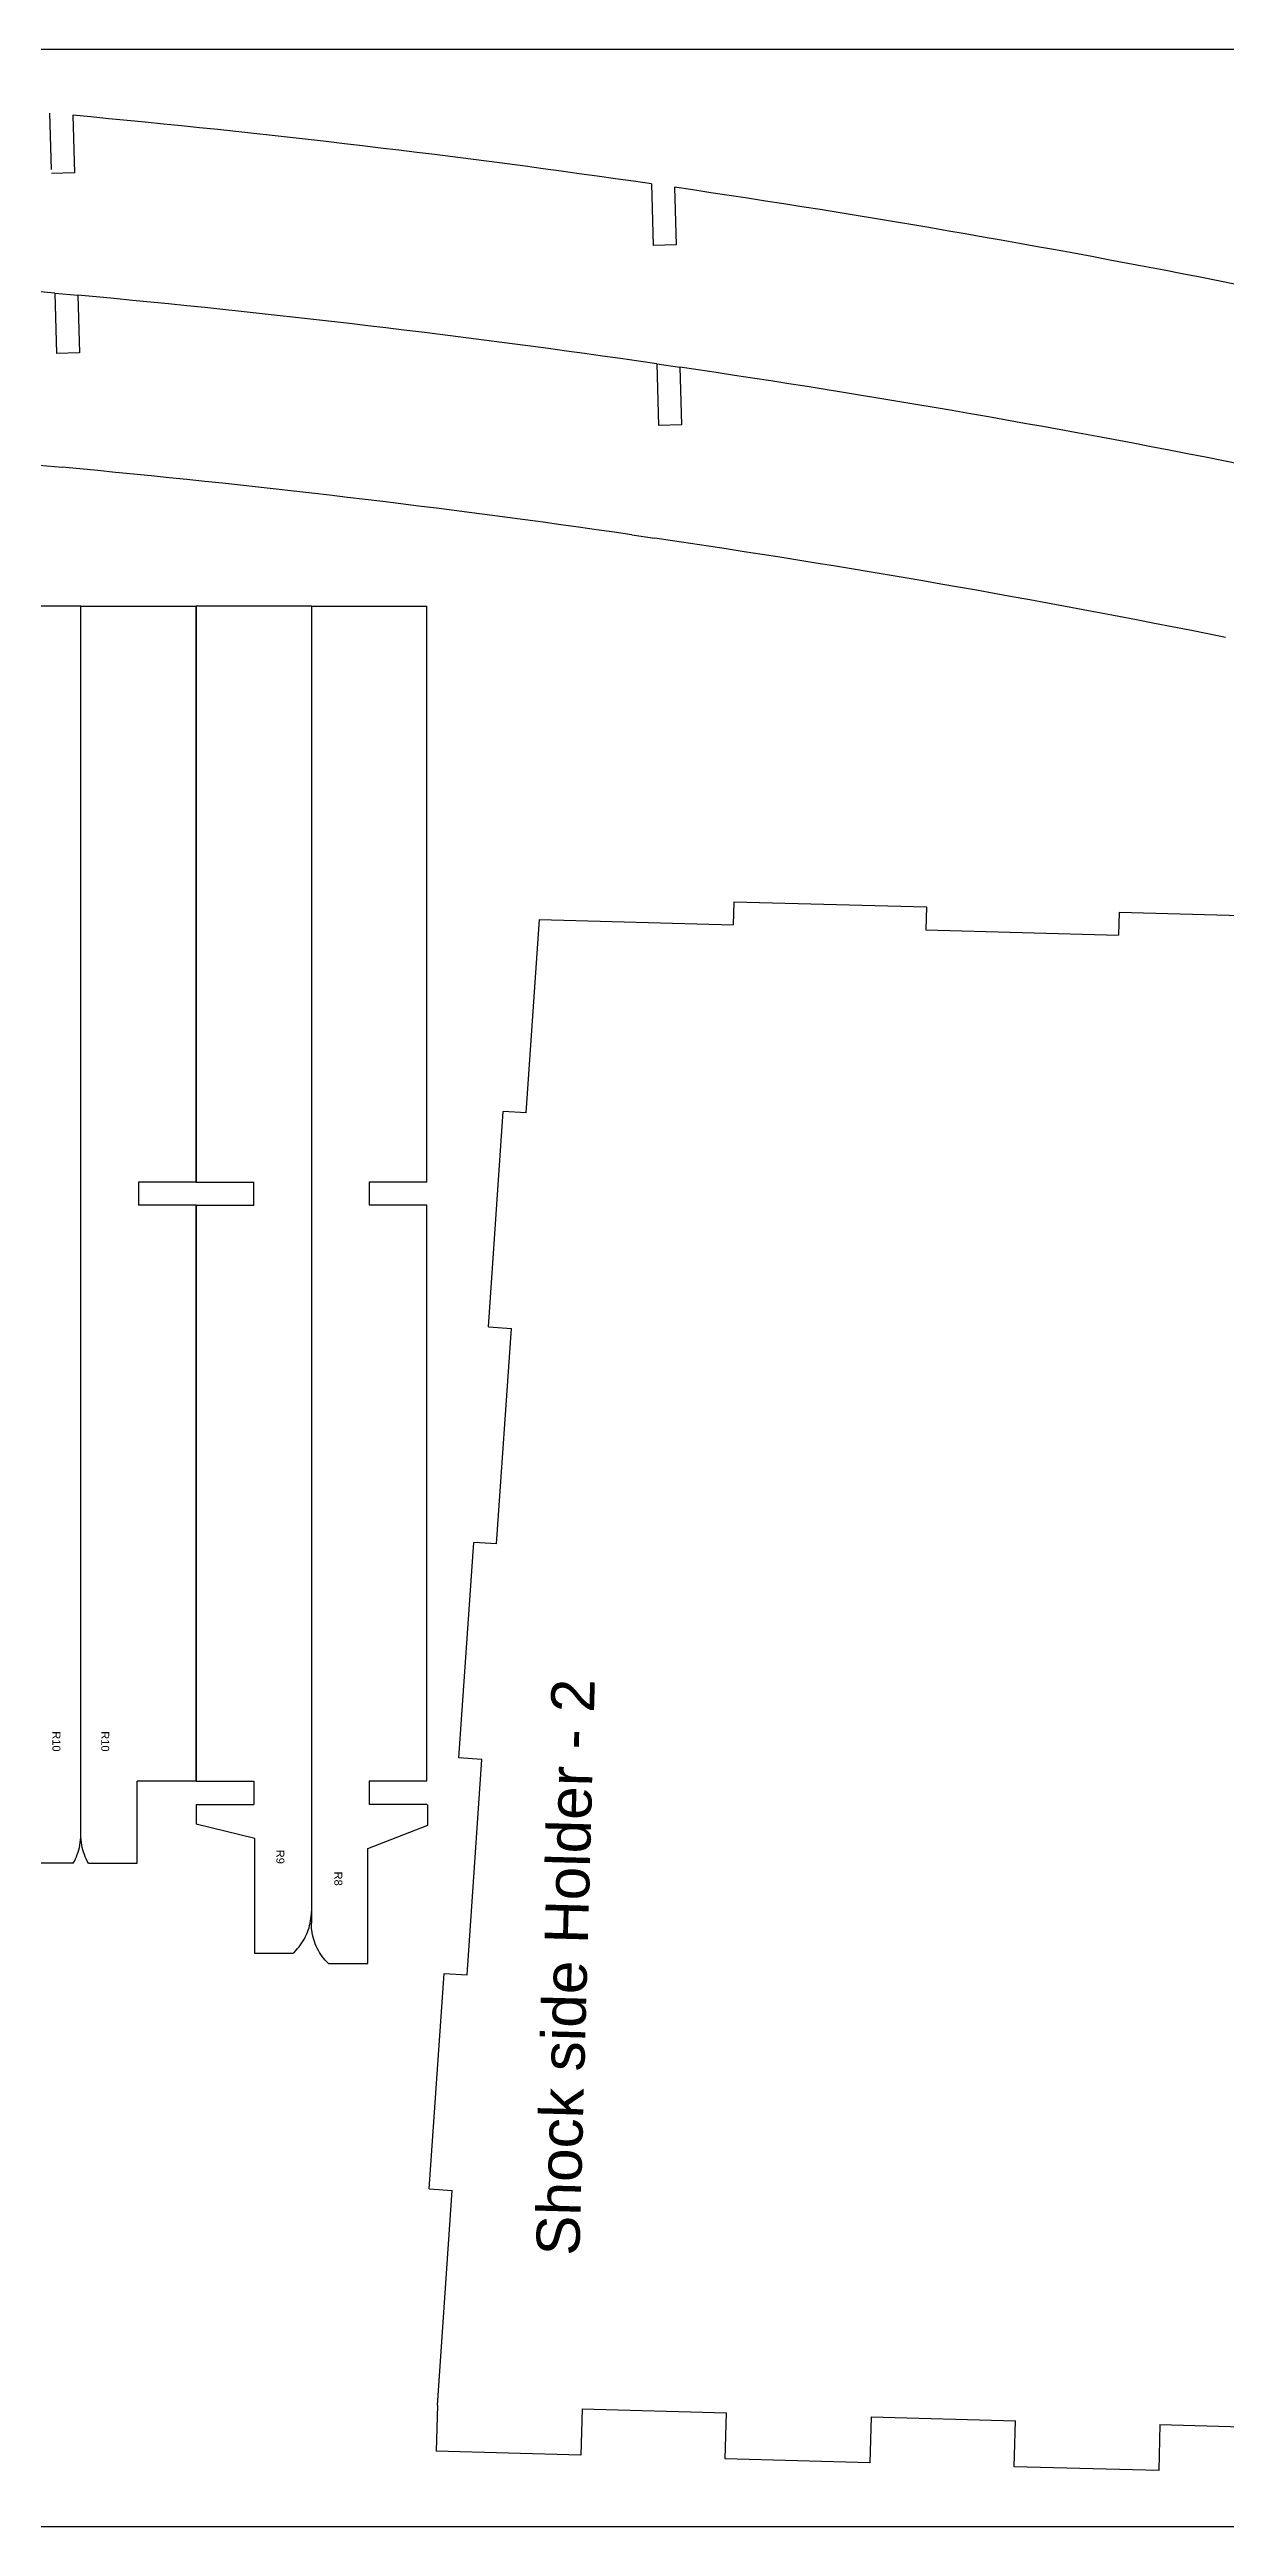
# Model space of a CAD drawing. Header units: millimetres. Extents: x -591 to -200, y 182 to 518.
# Drawn here: x -521.85 to -501.45, y 269.88 to 312.88 of the extents above; entities that cross this region are included whole.
import ezdxf

# ---------------------------------------------------------------- set-up
doc = ezdxf.new("R2010")
doc.units = ezdxf.units.MM
doc.header["$MEASUREMENT"] = 0
doc.layers.add('pic', color=7, linetype='Continuous')
doc.styles.get("Standard").update_dxf_attribs({"font": 'arial.ttf'})

msp = doc.modelspace()

# ---------------------------------------------------------------- linework, layer by layer
at = {"color": 7, "linetype": 'Continuous', "lineweight": 25}
for p, q in [((-521.8459, 311.7749), (-521.8169, 310.7955)), ((-511.405, 310.5477), (-511.3733, 309.4776)), ((-521.755, 308.6514), (-521.7239, 307.6034)), ((-511.3141, 307.4242), (-511.2824, 306.3541)), ((-521.3036, 303.2159), (-523.3036, 303.2159)), ((-521.3036, 303.2159), (-519.3036, 303.2159)), ((-519.3036, 303.2159), (-519.3036, 293.2159)), ((-517.3036, 303.2159), (-519.3036, 303.2159)), ((-519.3036, 293.2159), (-519.3036, 303.2159)), ((-517.3036, 303.2159), (-515.3036, 303.2159)), ((-515.3036, 293.2159), (-515.3036, 303.2159)), ((-509.9777, 298.0856), (-509.9885, 297.6858)), ((-509.9777, 298.0856), (-506.6355, 297.9952)), ((-506.6355, 297.9952), (-506.6463, 297.5954)), ((-513.5769, 294.4183), (-513.3466, 297.7766)), ((-513.3466, 297.7766), (-509.9885, 297.6858)), ((-506.6463, 297.5954), (-503.3041, 297.505)), ((-503.2933, 297.9048), (-503.3041, 297.505)), ((-503.2933, 297.9048), (-499.9511, 297.8144)), ((-514.2323, 290.7044), (-513.9758, 294.4456)), ((-513.5769, 294.4183), (-513.9758, 294.4456)), ((-519.3036, 292.8159), (-519.3036, 282.8159)), ((-519.3036, 282.8159), (-519.3036, 292.8159)), ((-515.3036, 282.8159), (-515.3036, 292.8159)), ((-514.2323, 290.7044), (-513.8334, 290.6771)), ((-514.0899, 286.9359), (-513.8334, 290.6771)), ((-514.7454, 283.222), (-514.4888, 286.9632)), ((-514.0899, 286.9359), (-514.4888, 286.9632)), ((-514.3465, 283.1946), (-514.7454, 283.222)), ((-514.603, 279.4534), (-514.3465, 283.1946)), ((-519.3036, 282.4159), (-519.3036, 282.0731)), ((-521.4355, 281.3947), (-522.2836, 281.3947)), ((-521.1716, 281.3947), (-520.3236, 281.3947)), ((-517.6291, 279.8245), (-518.2836, 279.8245)), ((-517.0091, 279.6514), (-516.3236, 279.6514)), ((-515.2584, 275.7396), (-515.0019, 279.4808)), ((-515.0019, 279.4808), (-514.603, 279.4534)), ((-515.2584, 275.7396), (-514.8595, 275.7122)), ((-515.1149, 271.9875), (-514.8595, 275.7122)), ((-515.1149, 271.9875), (-515.1366, 271.1878)), ((-512.6085, 271.9197), (-512.6302, 271.12)), ((-512.6085, 271.9197), (-510.1022, 271.8519)), ((-510.1238, 271.0522), (-510.1022, 271.8519)), ((-507.5958, 271.7841), (-507.6174, 270.9844)), ((-507.5958, 271.7841), (-505.0894, 271.7163)), ((-505.1111, 270.9166), (-505.0894, 271.7163)), ((-502.5831, 271.6485), (-502.6047, 270.8488)), ((-502.5831, 271.6485), (-500.0767, 271.5807)), ((-512.6302, 271.12), (-515.1366, 271.1878)), ((-507.6174, 270.9844), (-510.1238, 271.0522)), ((-502.6047, 270.8488), (-505.1111, 270.9166))]:
    msp.add_line(p, q, dxfattribs=at)
for p, q in [((-521.4447, 311.7383), (-521.4151, 310.7387)), ((-521.4151, 310.7387), (-521.8149, 310.7269)), ((-511.0031, 310.489), (-510.9735, 309.4894)), ((-510.9735, 309.4894), (-511.3733, 309.4776)), ((-521.755, 308.6514), (-521.3537, 308.6148)), ((-521.3537, 308.6148), (-521.3241, 307.6152)), ((-521.3241, 307.6152), (-521.7239, 307.6034)), ((-511.3141, 307.4242), (-510.9122, 307.3655)), ((-510.9122, 307.3655), (-510.8826, 306.3659)), ((-510.8826, 306.3659), (-511.2824, 306.3541)), ((-522.0247, 305.6636), (-521.6296, 305.6275)), ((-511.7445, 304.4552), (-511.3488, 304.3974)), ((-521.3036, 281.8896), (-521.3036, 303.2159)), ((-521.3036, 281.8896), (-521.3036, 303.2159)), ((-517.3036, 303.2159), (-517.3036, 280.3519)), ((-517.3036, 303.2159), (-517.3036, 280.5546)), ((-519.3036, 293.2159), (-520.3036, 293.2159)), ((-520.3036, 293.2159), (-520.3036, 292.8159)), ((-519.3036, 293.2159), (-518.3036, 293.2159)), ((-518.3036, 292.8159), (-518.3036, 293.2159)), ((-515.3036, 293.2159), (-516.3036, 293.2159)), ((-516.3036, 293.2159), (-516.3036, 292.8159)), ((-519.3036, 292.8159), (-520.3036, 292.8159)), ((-519.3036, 292.8159), (-518.3036, 292.8159)), ((-515.3036, 292.8159), (-516.3036, 292.8159)), ((-519.3036, 282.8159), (-520.3236, 282.8159)), ((-520.3236, 281.3947), (-520.3236, 282.8159)), ((-519.3036, 282.8159), (-518.3036, 282.8159)), ((-518.3036, 282.8159), (-518.3036, 282.4159)), ((-515.3036, 282.8159), (-516.3036, 282.8159)), ((-516.3036, 282.8159), (-516.3036, 282.4159)), ((-519.3036, 282.4159), (-518.3036, 282.4159)), ((-515.3036, 282.4159), (-516.3036, 282.4159)), ((-515.2827, 282.0529), (-515.2827, 282.4159)), ((-518.2836, 281.8245), (-519.3036, 282.0731)), ((-518.2836, 279.8245), (-518.2836, 281.8245)), ((-516.3236, 281.6514), (-515.2827, 282.0529)), ((-516.3236, 279.6514), (-516.3236, 281.6514))]:
    msp.add_line(p, q)
for centre, radius, start, end in [((-539.3743, 117.623), 194.9415, 81.751007, 84.722793), ((-539.3743, 117.623), 194.9415, 78.631255, 81.631627), ((-539.2834, 114.4995), 194.9415, 84.84122, 87.793671), ((-539.2834, 114.4995), 194.9415, 81.751007, 84.722793), ((-539.2834, 114.4995), 194.9415, 78.631255, 81.631627), ((-539.2834, 114.4995), 191.9415, 81.751007, 84.722793), ((-539.2834, 114.4995), 191.9415, 78.631255, 81.631627)]:
    msp.add_arc(centre, radius, start, end, dxfattribs=at)
for points, knots in [([(-521.4355, 281.3947), (-521.3802, 281.4909), (-521.3408, 281.598), (-521.3204, 281.7071), (-521.3092, 281.7671), (-521.3036, 281.8285), (-521.3036, 281.8896)], [0, 0, 0, 0, 0.008456041, 0.008456041, 0.008456041, 0.013064947, 0.013064947, 0.013064947, 0.013064947]), ([(-521.1716, 281.3947), (-521.2269, 281.4909), (-521.2664, 281.598), (-521.2867, 281.7071), (-521.2979, 281.7671), (-521.3036, 281.8285), (-521.3036, 281.8896)], [0, 0, 0, 0, 0.008456041, 0.008456041, 0.008456041, 0.013064947, 0.013064947, 0.013064947, 0.013064947]), ([(-517.6291, 279.8245), (-517.5474, 279.8978), (-517.4773, 279.9862), (-517.4245, 280.0824), (-517.3718, 280.1786), (-517.3349, 280.2852), (-517.3169, 280.3934), (-517.308, 280.4466), (-517.3036, 280.5007), (-517.3036, 280.5546)], [0, 0, 0, 0, 0.008360298, 0.008360298, 0.008360298, 0.016719913, 0.016719913, 0.016719913, 0.020784216, 0.020784216, 0.020784216, 0.020784216]), ([(-517.0091, 279.6514), (-517.0875, 279.7282), (-517.1538, 279.8195), (-517.2023, 279.9179), (-517.2509, 280.0163), (-517.2831, 280.1245), (-517.2964, 280.2334), (-517.3012, 280.2727), (-517.3036, 280.3123), (-517.3036, 280.3519)], [0, 0, 0, 0, 0.008360748, 0.008360748, 0.008360748, 0.016721401, 0.016721401, 0.016721401, 0.019699496, 0.019699496, 0.019699496, 0.019699496])]:
    msp.add_open_spline(points, degree=3, knots=knots, dxfattribs=at)
at = {"layer": 'pic', "color": 1}
msp.add_lwpolyline([(-591.4244, 269.8799), (-477.9244, 269.8799), (-477.9244, 312.8799), (-591.4244, 312.8799)], close=True, dxfattribs=at)

# ---------------------------------------------------------------- texts
for s, p in [('R10', (-521.7959, 283.6851)), ('R10', (-520.949, 283.6851)), ('R9', (-517.911, 281.6284)), ('R8', (-516.9054, 281.2489))]:
    msp.add_text(s, height=0.1378, rotation=270).set_placement(p)
at = {"insert": (-512.6458, 274.5714), "char_height": 0.75, "attachment_point": 7, "rotation": 88.45037}
msp.add_mtext_dynamic_manual_height_columns('Shock side Holder - 2', width=23.183096, gutter_width=1, heights=[0.152], dxfattribs=at)

doc.saveas('drawing.dxf')
